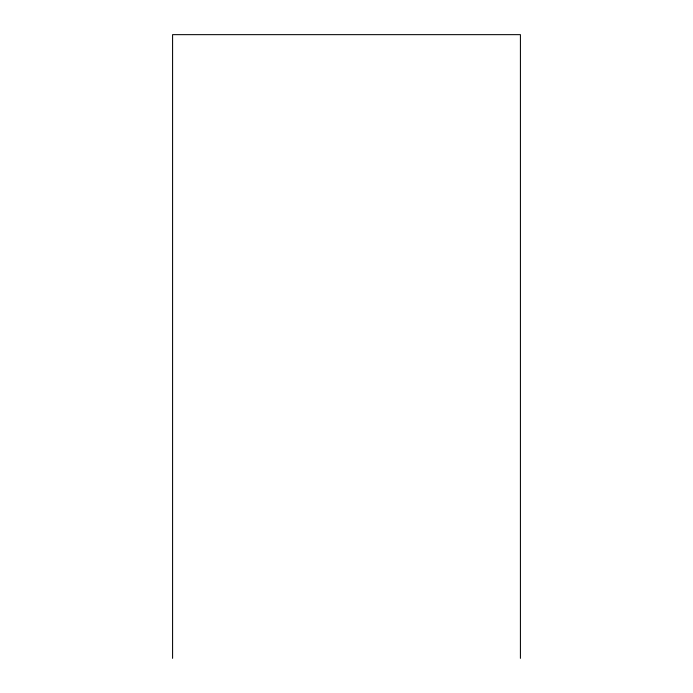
<?xml version="1.0" encoding="UTF-8"?>
<svg xmlns="http://www.w3.org/2000/svg" width="693" height="693" viewBox="0 0 693 693"><rect width="100%" height="100%" fill="white"/><g stroke="black" fill="none" stroke-linecap="round" stroke-linejoin="round"><path stroke-width="1.04" d="M520.417 658.35L520.417 34.65L172.583 34.65L172.583 658.35"/></g></svg>
